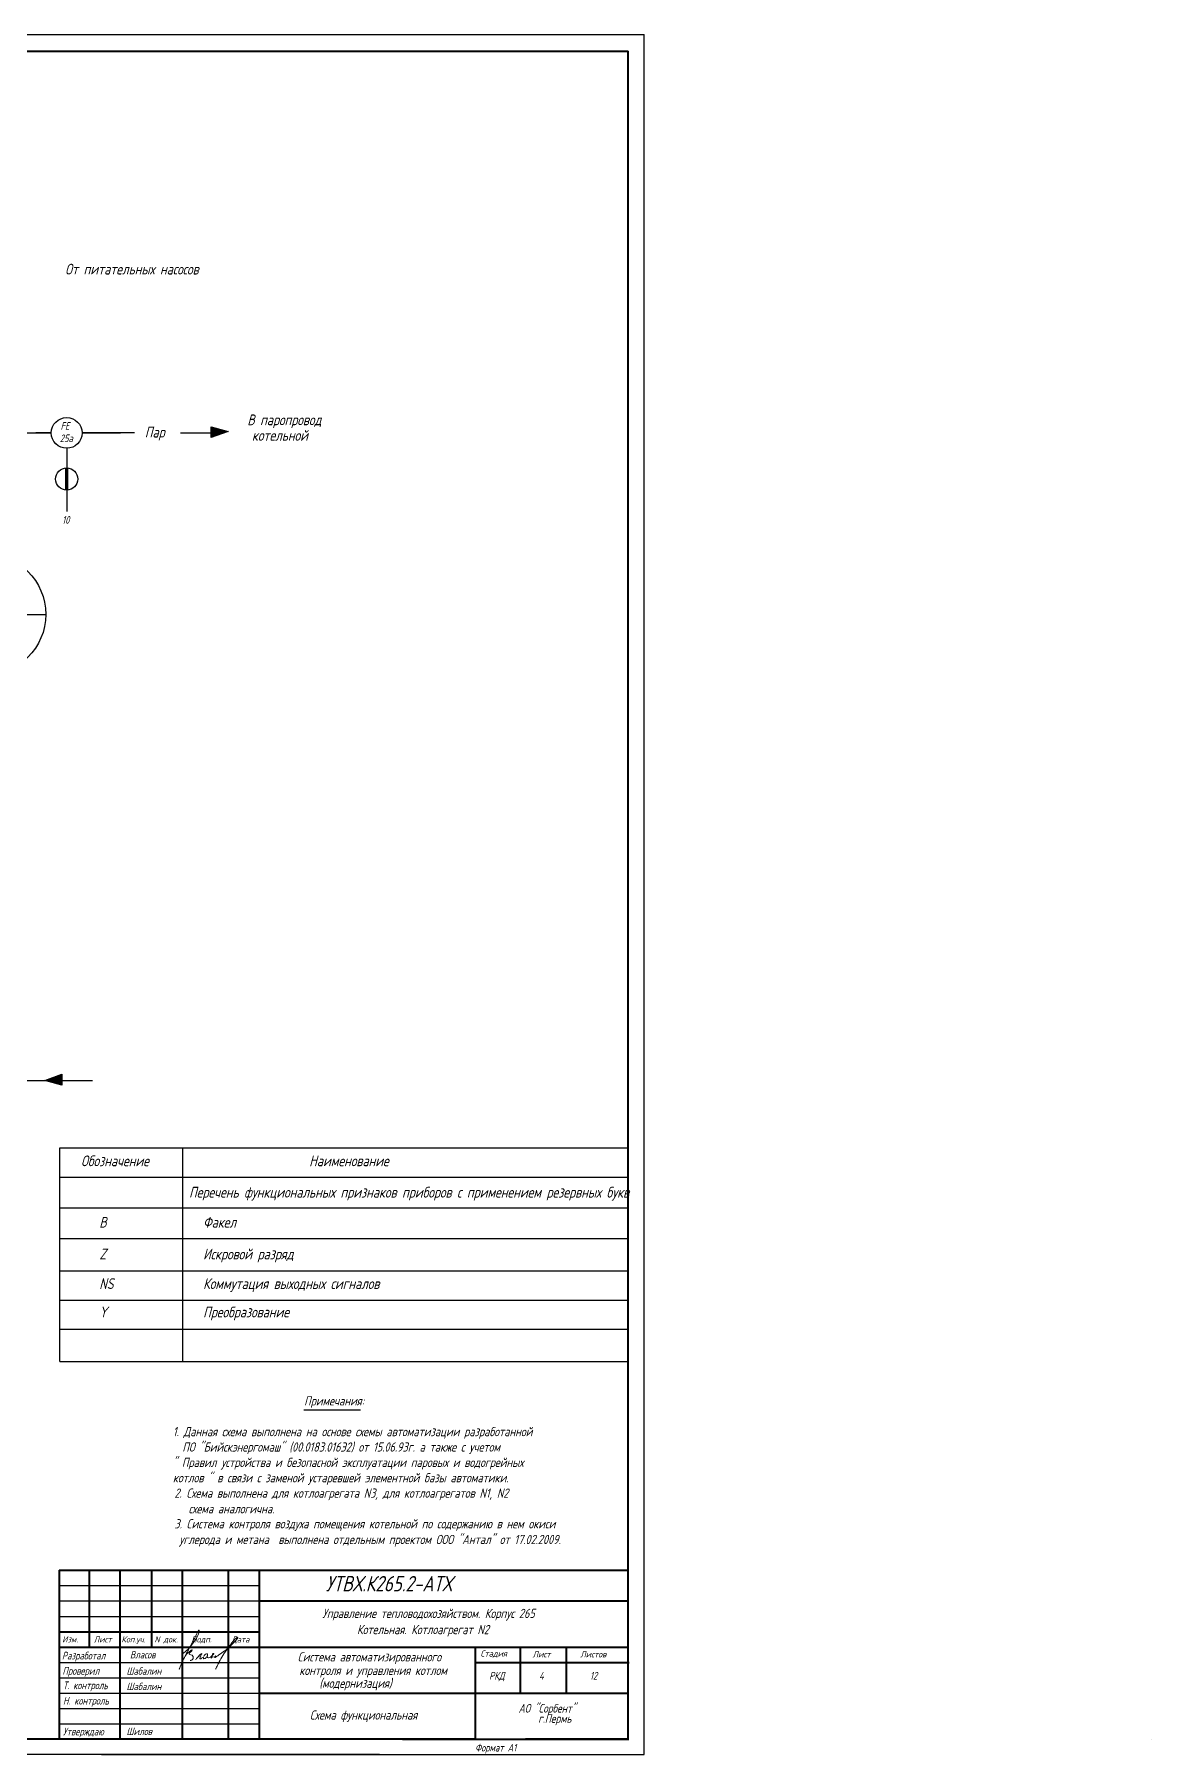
# Model space of a CAD drawing. Extents: x -24 to 944, y 1 to 596.
# Drawn here: x 581 to 944, y 1 to 560 of the extents above; entities that cross this region are included whole.
import ezdxf

# ---------------------------------------------------------------- set-up
doc = ezdxf.new("R2010")
doc.units = 0
doc.header["$LTSCALE"] = 20
doc.header["$MEASUREMENT"] = 0
doc.layers.get('0').update_dxf_attribs({"linetype": 'CONTINUOUS'})
doc.layers.add('1', color=7, linetype='CONTINUOUS')
doc.layers.add('проводка', color=184, linetype='CONTINUOUS')
doc.layers.add('MAIN', color=7, linetype='CONTINUOUS', lineweight=50)
doc.layers.add('Текст', color=7, linetype='CONTINUOUS', lineweight=50)
doc.styles.add('ROMANC', font='', dxfattribs={"oblique": 15, "height": 3})
doc.styles.get("Standard").update_dxf_attribs({"font": '', "oblique": 15, "height": 2.5})
doc.styles.get('ROMANC').set_extended_font_data('GOST type A')
doc.styles.get('Standard').set_extended_font_data('GOST type A')

# ---------------------------------------------------------------- blocks, each defined once
blk = doc.blocks.new('Власов')
at = {"layer": 'проводка', "lineweight": 18}
for points in [[(-0.58, 2.47), (1.27, 4.07), (2.73, 5.82), (3.82, 7.33), (4.64, 9.02), (4.84, 10.28), (4.04, 8.93), (3.16, 7.2), (1.39, 3.86), (0.52, 2.26), (-1.55, -2.37), (-0.72, -0.35), (0.34, 1.8), (1.73, 3.31), (2.62, 3.78), (2.31, 3.3), (1.91, 2.96), (1.61, 2.44), (2.21, 2.21), (2.85, 1.83), (2.99, 1.4), (2.77, 0.75), (2.36, 0.49), (2.18, 0.43), (2.07, 0.4), (1.98, 0.4)], [(3.73, 0.66), (4.37, 1.39), (4.91, 2.01), (5.22, 2.29), (5.78, 2.66), (5.59, 2.28), (5.16, 1.05), (5.19, 0.9), (5.7, 1.1), (6.25, 1.38), (6.27, 1.2), (6.3, 1.02), (7.02, 1.21), (7.63, 2.13), (7.63, 2.52), (6.76, 2.22), (6.42, 1.7)]]:
    blk.add_spline(points, degree=3, dxfattribs=at)
for points, knots in [([(9.73, 1.6), (9.73, 1.6), (10.28, 1.61), (10.33, 1.73), (10.3, 1.95), (10.1, 1.88), (9.94, 1.44), (9.82, 1.2), (10.65, 1.75), (14.06, 4.01), (14.83, 4.98), (18.2, 8.2), (16.58, 7.61), (15.42, 5.89), (12.84, 2.54), (12.14, 1.35), (11.17, -0.37), (10.2, -2.51), (10.72, -1.41), (10.96, -1), (11.17, -0.6), (11.31, -0.38), (11.4, -0.29)], [5.202172, 5.202172, 5.202172, 5.202172, 5.207482, 5.981017, 6.074049, 6.477149, 7.534813, 8.416864, 10.873297, 16.080912, 19.105162, 21.731982, 23.469351, 25.755203, 29.311429, 34.513333, 38.416271, 38.862024, 39.053994, 43.961574, 49.897464, 51.239132, 51.239132, 51.239132, 51.239132]), ([(7.53, 1.66), (7.5, 1.54), (7.54, 1.28), (8.01, 1.24), (8.83, 1.57), (9.1, 2.08), (9.9, 2.69), (9.43, 2.64), (9.3, 2.52), (9.14, 2.21), (9.04, 1.25), (8.71, 1.13), (8.92, 1.39), (9.3, 1.54), (9.6, 1.6)], [0, 0, 0, 0, 0.614094, 1.118723, 1.807789, 3.045572, 4.744461, 5.191863, 5.576495, 6.389957, 8.441618, 9.345517, 10.182193, 10.758393, 10.758393, 10.758393, 10.758393])]:
    blk.add_open_spline(points, degree=3, knots=knots, dxfattribs=at)

msp = doc.modelspace()

# ---------------------------------------------------------------- linework, layer by layer
at = {"color": 7, "lineweight": 40}
for p, q in [((0, 554.82), (773.83, 554.85, 0.97)), ((773.83, 6, 0.97), (773.83, 554.85, 0.97)), ((724.09, 6, -0.03), (0, 6)), ((774.06, 6, -1.03), (740.49, 6, -1.03))]:
    msp.add_line(p, q, dxfattribs=at)
at = {"color": 7}
for p, q in [((589.06, 128.76, -1.03), (589.06, 198.26, -1.03)), ((589.06, 198.26, -1.03), (774.06, 198.26, -1.03)), ((589.06, 198.26, -1.03), (774.06, 198.26, -1.03)), ((629.06, 128.76, -1.03), (629.06, 198.26, -1.03)), ((589.06, 178.76, -1.03), (774.06, 178.76, -1.03)), ((589.06, 168.76, -1.03), (774.06, 168.76, -1.03)), ((589.06, 158.26, -1.03), (774.06, 158.26, -1.03)), ((589.06, 148.76, -1.03), (774.06, 148.76, -1.03)), ((589.06, 139.26, -1.03), (774.06, 139.26, -1.03)), ((589.06, 128.76, -1.03), (774.06, 128.76, -1.03)), ((0, 6), (724.09, 6, 0.97)), ((944, 6), (944, 6))]:
    msp.add_line(p, q, dxfattribs=at)
at = {"color": 0, "linetype": 'Continuous', "lineweight": 40}
for p, q in [((588.83, 60.95, -0.03), (774.06, 60.95, -0.03)), ((598.58, 60.95, -0.03), (598.58, 35.95, -0.03)), ((608.58, 60.95, -0.03), (608.58, 5.95, -0.03)), ((618.83, 60.95, -0.03), (618.83, 35.95, -0.03)), ((628.83, 60.95, -0.03), (628.83, 5.95, -0.03)), ((643.83, 60.95, -0.03), (643.83, 5.95, -0.03)), ((653.83, 60.95, -0.03), (653.83, 5.95, -0.03)), ((653.83, 50.95, -0.03), (773.83, 50.95, -0.03)), ((588.83, 40.95, -0.03), (653.83, 40.95, -0.03)), ((588.83, 35.95, -0.03), (774.06, 35.95, -0.03)), ((653.83, 20.95, -0.03), (773.83, 20.95, -0.03))]:
    msp.add_line(p, q, dxfattribs=at)
at = {"color": 0, "linetype": 'ByBlock', "lineweight": 40}
for p, q in [((588.83, 60.95, -0.03), (588.83, 6, -0.03)), ((724.2, 6, -0.03), (724.2, 35.95, -0.03)), ((738.83, 20.95, -0.03), (738.83, 35.95, -0.03)), ((753.83, 20.95, -0.03), (753.83, 35.95, -0.03)), ((724.2, 30.95, -0.03), (774.2, 30.95, -0.03))]:
    msp.add_line(p, q, dxfattribs=at)
at = {"color": 0, "linetype": 'Continuous'}
for p, q in [((588.83, 55.95, -0.03), (653.83, 55.95, -0.03)), ((588.83, 50.95, -0.03), (653.83, 50.95, -0.03)), ((588.83, 45.95, -0.03), (653.83, 45.95, -0.03)), ((588.83, 30.95, -0.03), (653.83, 30.95, -0.03)), ((588.83, 25.95, -0.03), (653.83, 25.95, -0.03)), ((588.83, 25.95, -0.03), (653.83, 25.95, -0.03)), ((588.83, 20.95, -0.03), (653.83, 20.95, -0.03)), ((588.83, 15.95, -0.03), (653.83, 15.95, -0.03)), ((588.83, 10.95, -0.03), (653.83, 10.95, -0.03))]:
    msp.add_line(p, q, dxfattribs=at)
at = {"layer": '1', "color": 7, "linetype": 'Continuous'}
for p, q in [((-24.5, 560.25, 1), (779.06, 560.25, 0.97)), ((565.29, 430.69, 1), (586.29, 430.69, 1)), ((586.29, 430.69, 1), (581.29, 430.69, 1)), ((608.79, 430.69, 1), (596.29, 430.69, 1)), ((613.29, 430.69, 1), (596.29, 430.69, 1)), ((596.29, 430.69, 1), (608.29, 430.69, 1)), ((596.29, 430.69, 1), (608.79, 430.69, 1)), ((628.29, 430.69, 1), (638.79, 430.69, 1)), ((638.29, 432.69, 1), (643.79, 431.19, 1)), ((638.29, 429.19, 1), (638.29, 432.69, 1)), ((643.79, 431.19, 1), (638.29, 429.19, 1)), ((591.29, 425.69, 1), (591.29, 405.19, 1)), ((544.79, 371.69, 1), (584.29, 371.69, 1)), ((562.95, 220.19, 1), (596.95, 220.19, 1)), ((584.2, 220.19, 1), (589.7, 222.19, 1)), ((589.7, 218.69, 1), (584.2, 220.19, 1)), ((587.7, 220.19, 1), (594.95, 220.19, 1)), ((589.7, 222.19, 1), (589.7, 218.69, 1)), ((589.7, 220.19, 1), (599.7, 220.19, 1)), ((589.06, 198.26, -1.03), (774.06, 198.26, -1.03)), ((589.06, 188.76, -1.03), (774.06, 188.76, -1.03)), ((589.06, 178.76, -1.03), (589.06, 186.76, -1.03)), ((668.42, 113.1, -0.03), (686.76, 113.1, -0.03)), ((693, 1, 1), (-1.5, 1, 1)), ((602.56, 1, -0.03), (779.06, 1, -0.03))]:
    msp.add_line(p, q, dxfattribs=at)
at = {"layer": '1', "color": 7, "linetype": 'Continuous', "lineweight": -3}
msp.add_line((779.06, 1, -0.03), (779.06, 560.25, -0.03), dxfattribs=at)
at = {"layer": '1', "color": 7, "linetype": 'Continuous', "lineweight": 40}
msp.add_line((700.49, 6, -0.03), (774.06, 6, -0.03), dxfattribs=at)
at = {"layer": '1', "color": 7, "linetype": 'Continuous', "const_width": 1, "elevation": 1}
msp.add_lwpolyline([(591.29, 419.19), (591.29, 412.19)], dxfattribs=at)
at = {"layer": '1', "color": 7, "linetype": 'Continuous'}
for centre, radius in [((591.29, 430.69, 1), 5), ((591.29, 415.69, 1), 3.6), ((564.79, 371.69, 1), 19.68)]:
    msp.add_circle(centre, radius, dxfattribs=at)
for points in [[(638.29, 429.19, 1), (643.79, 431.19, 1), (638.29, 432.69, 1)], [(589.7, 222.19, 1), (584.2, 220.19, 1), (589.7, 218.69, 1)]]:
    msp.add_solid(points, dxfattribs=at)

# ---------------------------------------------------------------- block references
at = {"color": 0, "lineweight": 25}
msp.add_blockref('Власов', (629.46, 31.21, -10.03), dxfattribs=at)

# ---------------------------------------------------------------- texts
at = {"color": 0, "linetype": 'Continuous', "oblique": 15}
for s, height, p in [('УТВХ.К265.2-АТХ', 5, (675.53, 54.07, -0.03)), ('Изм.', 2, (589.83, 37.45, -0.03)), ('Лист', 2, (600.08, 37.45, -0.03)), ('Коп.уч.', 2, (609.08, 37.45, -0.03)), ('N док.', 2, (619.83, 37.45, -0.03)), ('Подп.', 2, (631.83, 37.45, -0.03)), ('Дата', 2, (644.83, 37.45, -0.03)), ('Разработал', 2.5, (589.74, 31.92, -0.03)), ('Власов', 2.4, (611.86, 32.26, -0.03)), ('Стадия', 2, (725.83, 32.86, -0.03)), ('Лист', 2, (742.76, 32.6, -0.03)), ('Листов ', 2, (758.27, 32.6, -0.03)), ('Проверил', 2.5, (589.89, 26.95, -0.03)), ('Шабалин', 2.4, (610.72, 26.95, -0.03)), ('Т. контроль', 2.5, (590.08, 22.26, -0.03)), ('Шабалин', 2.4, (610.72, 21.95, -0.03)), ('Н. контроль', 2.5, (590.08, 17.26, -0.03)), ('АО "Сорбент"', 2.8, (738.18, 14.65, -0.03)), ('г.Пермь', 2.8, (744.58, 11.32, -0.03)), ('Утверждаю', 2.5, (590.05, 7.23, -0.03)), ('Шилов', 2.4, (610.72, 7.36, -0.03))]:
    msp.add_text(s, height=height, dxfattribs=at).set_placement(p)
at = {"linetype": 'Continuous', "oblique": 15}
for s, p in [('Управление тепловодохозяйством. Корпус 265', (674.39, 45.4, -0.03)), ('Котельная. Котлоагрегат N2', (685.66, 40.15, -0.03)), ('Система автоматизированного ', (666.39, 31.27, -0.03)), ('контроля и управления котлом', (666.91, 26.87, -0.03)), ('(модернизация)', (673.43, 22.7, -0.03)), ('Cхема функциональная', (670.26, 12.37, -0.03))]:
    msp.add_text(s, height=3, dxfattribs=at).set_placement(p)
at = {"color": 7, "oblique": 15}
msp.add_text('Формат А1', height=2.5, dxfattribs=at).set_placement((724.06, 2, -0.03))
at = {"layer": '1', "color": 7, "linetype": 'Continuous', "oblique": 15}
for s, height, p in [('От питательных насосов', 3.5, (590.79, 482.19, 1)), ('В паропровод', 3.5, (650.01, 433.19, 1)), ('FE', 2.5, (589.29, 431.69, 1)), ('Пар', 3.5, (616.67, 429.19, 1)), ('котельной', 3.5, (651.51, 428.15, 1)), ('25а', 2.5, (589.04, 427.69, 1)), ('10', 2.5, (589.79, 401.19, 1)), ('Обозначение', 3.5, (595.96, 192.28, -1.03)), ('Наименование', 3.5, (670.12, 192.28, -1.03)), ('Перечень функциональных признаков приборов с применением резервных букв', 3.5, (631.07, 182.08, -1.03)), ('B', 3.5, (601.88, 172.32, -1.03)), ('Факел', 3.5, (635.64, 172.32, -1.03)), ('Z', 3.5, (601.88, 161.98, -1.03)), ('Искровой разряд', 3.5, (635.64, 161.98, -1.03)), ('NS', 3.5, (601.88, 152.37, -1.03)), ('Коммутация выходных сигналов', 3.5, (635.64, 152.37, -1.03)), ('Y', 3.5, (601.88, 143.14, -1.03)), ('Преобразование', 3.5, (635.64, 143.14, -1.03))]:
    msp.add_text(s, height=height, dxfattribs=at).set_placement(p)
at = {"layer": 'MAIN', "color": 7, "linetype": 'Continuous', "lineweight": -3, "style": 'ROMANC', "oblique": 15}
for s, p in [('Примечания:', (668.47, 114.5, -0.03)), ('1. Данная схема выполнена на основе схемы автоматизации разработанной ', (625.8, 104.5, -0.03)), ('  ПО "Бийскэнергомаш" (00.0183.016Э2) от 15.06.93г. а также с учетом ', (625.8, 99.5, -0.03)), ('" Правил устройства и безопасной эксплуатации паровых и водогрейных ', (625.8, 94.5, -0.03)), ('котлов " в связи с заменой устаревшей элементной базы автоматики.', (625.8, 89.5, -0.03)), ('2. Схема выполнена для котлоагрегата N3, для котлоагрегатов N1, N2', (626.31, 84.51, -0.03)), ('   схема аналогична.', (626.31, 79.41, -0.03)), ('3. Система контроля воздуха помещения котельной по содержанию в нем окиси ', (626.31, 74.54, -0.03)), (' углерода и метана  выполнена отдельным проектом ООО "Антал" от 17.02.2009.', (626.31, 69.44, -0.03))]:
    msp.add_text(s, height=3, dxfattribs=at).set_placement(p)
at = {"layer": 'Текст', "lineweight": -3, "oblique": 15}
for s, p in [('РКД', (728.63, 25.38, 9.97)), ('4', (744.88, 25.38, 9.97)), ('12', (761.38, 25.38, 9.97))]:
    msp.add_text(s, height=2.5, dxfattribs=at).set_placement(p)

doc.saveas('drawing.dxf')
